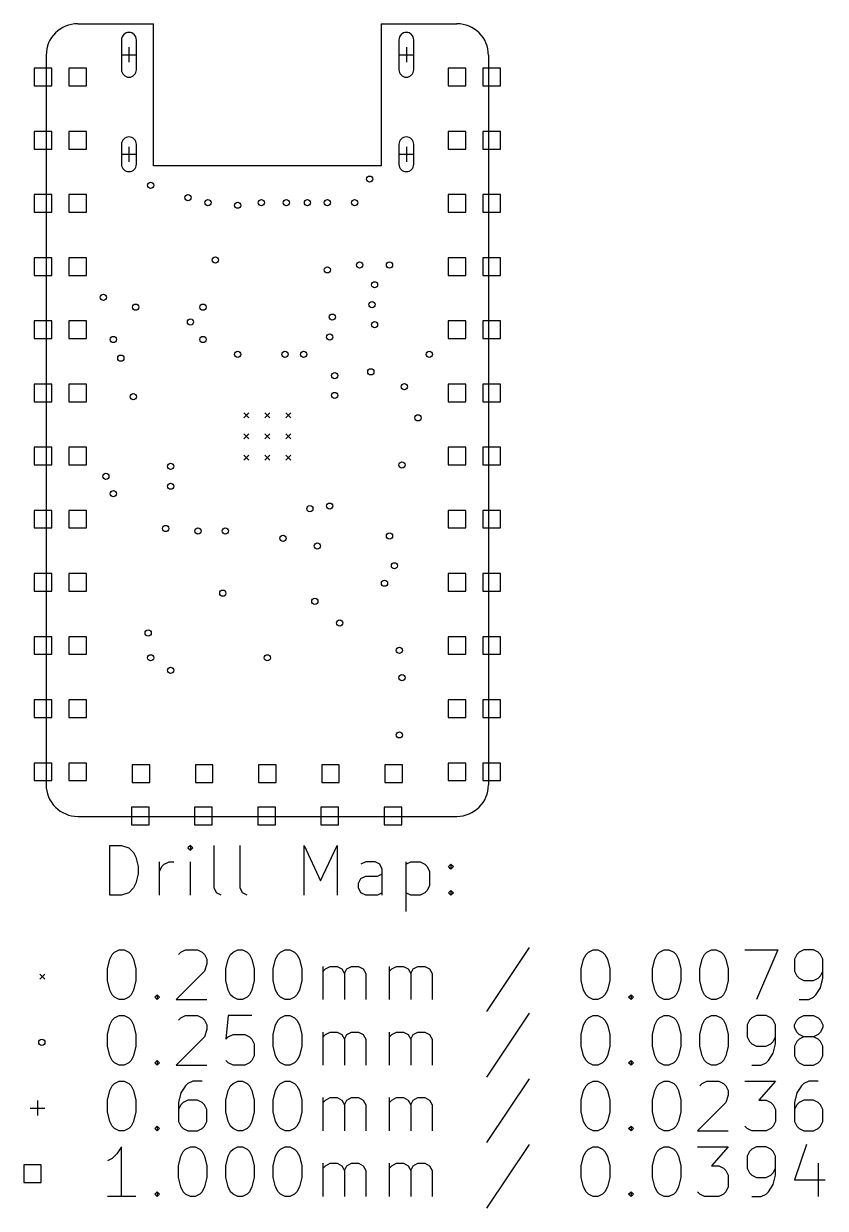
# Model space of a CAD drawing. Extents: x -0.9 to 64.5, y -47.9 to 0.
# Drawn here: x -0.9 to 31.32, y -47.64 to 0 of the extents above; entities that cross this region are included whole.
import ezdxf

# ---------------------------------------------------------------- set-up
doc = ezdxf.new("R2010")
doc.units = 0
doc.layers.add('BLACK', color=7, linetype='CONTINUOUS')

msp = doc.modelspace()

# ---------------------------------------------------------------- linework, layer by layer
at = {"layer": 'BLACK', "linetype": 'CONTINUOUS'}
for p, q in [((1.27, 0), (4.318, 0)), ((4.318, -5.7116), (4.318, 0)), ((13.462, 0), (16.51, 0)), ((13.462, 0), (13.462, -5.7116)), ((3.028, -0.650474), (3.028, -1.850474)), ((3.328, -0.950474), (3.328, -1.550474)), ((3.628, -1.850474), (3.628, -0.650474)), ((14.178, -0.650474), (14.178, -1.850474)), ((14.478, -0.950474), (14.478, -1.550474)), ((14.778, -1.850474), (14.778, -0.650474)), ((0, -1.27), (0, -30.607)), ((3.028, -1.250474), (3.628, -1.250474)), ((14.178, -1.250474), (14.778, -1.250474)), ((17.78, -1.27), (17.78, -30.607)), ((0.223557, -1.792743), (-0.483557, -1.792743)), ((-0.483557, -1.792743), (-0.483557, -2.499857)), ((0.223557, -2.499857), (0.223557, -1.792743)), ((1.623557, -1.792743), (0.916443, -1.792743)), ((0.916443, -1.792743), (0.916443, -2.499857)), ((1.623557, -2.499857), (1.623557, -1.792743)), ((16.863557, -1.792743), (16.156443, -1.792743)), ((16.156443, -1.792743), (16.156443, -2.499857)), ((16.863557, -2.499857), (16.863557, -1.792743)), ((18.263557, -1.792743), (17.556443, -1.792743)), ((17.556443, -1.792743), (17.556443, -2.499857)), ((18.263557, -2.499857), (18.263557, -1.792743)), ((-0.483557, -2.499857), (0.223557, -2.499857)), ((0.916443, -2.499857), (1.623557, -2.499857)), ((16.156443, -2.499857), (16.863557, -2.499857)), ((17.556443, -2.499857), (18.263557, -2.499857)), ((0.223557, -4.332743), (-0.483557, -4.332743)), ((-0.483557, -4.332743), (-0.483557, -5.039857)), ((0.223557, -5.039857), (0.223557, -4.332743)), ((1.623557, -4.332743), (0.916443, -4.332743)), ((0.916443, -4.332743), (0.916443, -5.039857)), ((1.623557, -5.039857), (1.623557, -4.332743)), ((16.863557, -4.332743), (16.156443, -4.332743)), ((16.156443, -4.332743), (16.156443, -5.039857)), ((16.863557, -5.039857), (16.863557, -4.332743)), ((18.263557, -4.332743), (17.556443, -4.332743)), ((17.556443, -4.332743), (17.556443, -5.039857)), ((18.263557, -5.039857), (18.263557, -4.332743)), ((-0.483557, -5.039857), (0.223557, -5.039857)), ((0.916443, -5.039857), (1.623557, -5.039857)), ((3.028, -4.850474), (3.028, -5.650474)), ((3.328, -4.950474), (3.328, -5.550474)), ((3.628, -5.650474), (3.628, -4.850474)), ((14.178, -4.850474), (14.178, -5.650474)), ((14.478, -4.950474), (14.478, -5.550474)), ((14.778, -5.650474), (14.778, -4.850474)), ((16.156443, -5.039857), (16.863557, -5.039857)), ((17.556443, -5.039857), (18.263557, -5.039857)), ((3.028, -5.250474), (3.628, -5.250474)), ((13.462, -5.7116), (4.318, -5.7116)), ((14.178, -5.250474), (14.778, -5.250474)), ((0.223557, -6.872743), (-0.483557, -6.872743)), ((-0.483557, -6.872743), (-0.483557, -7.579857)), ((0.223557, -7.579857), (0.223557, -6.872743)), ((1.623557, -6.872743), (0.916443, -6.872743)), ((0.916443, -6.872743), (0.916443, -7.579857)), ((1.623557, -7.579857), (1.623557, -6.872743)), ((16.863557, -6.872743), (16.156443, -6.872743)), ((16.156443, -6.872743), (16.156443, -7.579857)), ((16.863557, -7.579857), (16.863557, -6.872743)), ((18.263557, -6.872743), (17.556443, -6.872743)), ((17.556443, -6.872743), (17.556443, -7.579857)), ((18.263557, -7.579857), (18.263557, -6.872743)), ((-0.483557, -7.579857), (0.223557, -7.579857)), ((0.916443, -7.579857), (1.623557, -7.579857)), ((16.156443, -7.579857), (16.863557, -7.579857)), ((17.556443, -7.579857), (18.263557, -7.579857)), ((0.223557, -9.412743), (-0.483557, -9.412743)), ((-0.483557, -9.412743), (-0.483557, -10.119857)), ((0.223557, -10.119857), (0.223557, -9.412743)), ((1.623557, -9.412743), (0.916443, -9.412743)), ((0.916443, -9.412743), (0.916443, -10.119857)), ((1.623557, -10.119857), (1.623557, -9.412743)), ((16.863557, -9.412743), (16.156443, -9.412743)), ((16.156443, -9.412743), (16.156443, -10.119857)), ((16.863557, -10.119857), (16.863557, -9.412743)), ((18.263557, -9.412743), (17.556443, -9.412743)), ((17.556443, -9.412743), (17.556443, -10.119857)), ((18.263557, -10.119857), (18.263557, -9.412743)), ((-0.483557, -10.119857), (0.223557, -10.119857)), ((0.916443, -10.119857), (1.623557, -10.119857)), ((16.156443, -10.119857), (16.863557, -10.119857)), ((17.556443, -10.119857), (18.263557, -10.119857)), ((0.223557, -11.952743), (-0.483557, -11.952743)), ((-0.483557, -11.952743), (-0.483557, -12.659857)), ((0.223557, -12.659857), (0.223557, -11.952743)), ((1.623557, -11.952743), (0.916443, -11.952743)), ((0.916443, -11.952743), (0.916443, -12.659857)), ((1.623557, -12.659857), (1.623557, -11.952743)), ((16.863557, -11.952743), (16.156443, -11.952743)), ((16.156443, -11.952743), (16.156443, -12.659857)), ((16.863557, -12.659857), (16.863557, -11.952743)), ((18.263557, -11.952743), (17.556443, -11.952743)), ((17.556443, -11.952743), (17.556443, -12.659857)), ((18.263557, -12.659857), (18.263557, -11.952743)), ((-0.483557, -12.659857), (0.223557, -12.659857)), ((0.916443, -12.659857), (1.623557, -12.659857)), ((16.156443, -12.659857), (16.863557, -12.659857)), ((17.556443, -12.659857), (18.263557, -12.659857)), ((0.223557, -14.492743), (-0.483557, -14.492743)), ((-0.483557, -14.492743), (-0.483557, -15.199857)), ((0.223557, -15.199857), (0.223557, -14.492743)), ((1.623557, -14.492743), (0.916443, -14.492743)), ((0.916443, -14.492743), (0.916443, -15.199857)), ((1.623557, -15.199857), (1.623557, -14.492743)), ((16.863557, -14.492743), (16.156443, -14.492743)), ((16.156443, -14.492743), (16.156443, -15.199857)), ((16.863557, -15.199857), (16.863557, -14.492743)), ((18.263557, -14.492743), (17.556443, -14.492743)), ((17.556443, -14.492743), (17.556443, -15.199857)), ((18.263557, -15.199857), (18.263557, -14.492743)), ((-0.483557, -15.199857), (0.223557, -15.199857)), ((0.916443, -15.199857), (1.623557, -15.199857)), ((16.156443, -15.199857), (16.863557, -15.199857)), ((17.556443, -15.199857), (18.263557, -15.199857)), ((7.94, -15.65), (8.14, -15.85)), ((8.14, -15.65), (7.94, -15.85)), ((8.79, -15.65), (8.99, -15.85)), ((8.99, -15.65), (8.79, -15.85)), ((9.64, -15.65), (9.84, -15.85)), ((9.84, -15.65), (9.64, -15.85)), ((7.94, -16.5), (8.14, -16.7)), ((8.14, -16.5), (7.94, -16.7)), ((8.79, -16.5), (8.99, -16.7)), ((8.99, -16.5), (8.79, -16.7)), ((9.64, -16.5), (9.84, -16.7)), ((9.84, -16.5), (9.64, -16.7)), ((0.223557, -17.032743), (-0.483557, -17.032743)), ((-0.483557, -17.032743), (-0.483557, -17.739857)), ((0.223557, -17.739857), (0.223557, -17.032743)), ((1.623557, -17.032743), (0.916443, -17.032743)), ((0.916443, -17.032743), (0.916443, -17.739857)), ((1.623557, -17.739857), (1.623557, -17.032743)), ((16.863557, -17.032743), (16.156443, -17.032743)), ((16.156443, -17.032743), (16.156443, -17.739857)), ((16.863557, -17.739857), (16.863557, -17.032743)), ((18.263557, -17.032743), (17.556443, -17.032743)), ((17.556443, -17.032743), (17.556443, -17.739857)), ((18.263557, -17.739857), (18.263557, -17.032743)), ((7.94, -17.35), (8.14, -17.55)), ((8.14, -17.35), (7.94, -17.55)), ((8.79, -17.35), (8.99, -17.55)), ((8.99, -17.35), (8.79, -17.55)), ((9.64, -17.35), (9.84, -17.55)), ((9.84, -17.35), (9.64, -17.55)), ((-0.483557, -17.739857), (0.223557, -17.739857)), ((0.916443, -17.739857), (1.623557, -17.739857)), ((16.156443, -17.739857), (16.863557, -17.739857)), ((17.556443, -17.739857), (18.263557, -17.739857)), ((0.223557, -19.572743), (-0.483557, -19.572743)), ((-0.483557, -19.572743), (-0.483557, -20.279857)), ((0.223557, -20.279857), (0.223557, -19.572743)), ((1.623557, -19.572743), (0.916443, -19.572743)), ((0.916443, -19.572743), (0.916443, -20.279857)), ((1.623557, -20.279857), (1.623557, -19.572743)), ((16.863557, -19.572743), (16.156443, -19.572743)), ((16.156443, -19.572743), (16.156443, -20.279857)), ((16.863557, -20.279857), (16.863557, -19.572743)), ((18.263557, -19.572743), (17.556443, -19.572743)), ((17.556443, -19.572743), (17.556443, -20.279857)), ((18.263557, -20.279857), (18.263557, -19.572743)), ((-0.483557, -20.279857), (0.223557, -20.279857)), ((0.916443, -20.279857), (1.623557, -20.279857)), ((16.156443, -20.279857), (16.863557, -20.279857)), ((17.556443, -20.279857), (18.263557, -20.279857)), ((0.223557, -22.112743), (-0.483557, -22.112743)), ((-0.483557, -22.112743), (-0.483557, -22.819857)), ((0.223557, -22.819857), (0.223557, -22.112743)), ((1.623557, -22.112743), (0.916443, -22.112743)), ((0.916443, -22.112743), (0.916443, -22.819857)), ((1.623557, -22.819857), (1.623557, -22.112743)), ((16.863557, -22.112743), (16.156443, -22.112743)), ((16.156443, -22.112743), (16.156443, -22.819857)), ((16.863557, -22.819857), (16.863557, -22.112743)), ((18.263557, -22.112743), (17.556443, -22.112743)), ((17.556443, -22.112743), (17.556443, -22.819857)), ((18.263557, -22.819857), (18.263557, -22.112743)), ((-0.483557, -22.819857), (0.223557, -22.819857)), ((0.916443, -22.819857), (1.623557, -22.819857)), ((16.156443, -22.819857), (16.863557, -22.819857)), ((17.556443, -22.819857), (18.263557, -22.819857)), ((0.223557, -24.652743), (-0.483557, -24.652743)), ((-0.483557, -24.652743), (-0.483557, -25.359857)), ((0.223557, -25.359857), (0.223557, -24.652743)), ((1.623557, -24.652743), (0.916443, -24.652743)), ((0.916443, -24.652743), (0.916443, -25.359857)), ((1.623557, -25.359857), (1.623557, -24.652743)), ((16.863557, -24.652743), (16.156443, -24.652743)), ((16.156443, -24.652743), (16.156443, -25.359857)), ((16.863557, -25.359857), (16.863557, -24.652743)), ((18.263557, -24.652743), (17.556443, -24.652743)), ((17.556443, -24.652743), (17.556443, -25.359857)), ((18.263557, -25.359857), (18.263557, -24.652743)), ((-0.483557, -25.359857), (0.223557, -25.359857)), ((0.916443, -25.359857), (1.623557, -25.359857)), ((16.156443, -25.359857), (16.863557, -25.359857)), ((17.556443, -25.359857), (18.263557, -25.359857)), ((0.223557, -27.192743), (-0.483557, -27.192743)), ((-0.483557, -27.192743), (-0.483557, -27.899857)), ((0.223557, -27.899857), (0.223557, -27.192743)), ((1.623557, -27.192743), (0.916443, -27.192743)), ((0.916443, -27.192743), (0.916443, -27.899857)), ((1.623557, -27.899857), (1.623557, -27.192743)), ((16.863557, -27.192743), (16.156443, -27.192743)), ((16.156443, -27.192743), (16.156443, -27.899857)), ((16.863557, -27.899857), (16.863557, -27.192743)), ((18.263557, -27.192743), (17.556443, -27.192743)), ((17.556443, -27.192743), (17.556443, -27.899857)), ((18.263557, -27.899857), (18.263557, -27.192743)), ((-0.483557, -27.899857), (0.223557, -27.899857)), ((0.916443, -27.899857), (1.623557, -27.899857)), ((16.156443, -27.899857), (16.863557, -27.899857)), ((17.556443, -27.899857), (18.263557, -27.899857)), ((0.223557, -29.732743), (-0.483557, -29.732743)), ((-0.483557, -29.732743), (-0.483557, -30.439857)), ((0.223557, -30.439857), (0.223557, -29.732743)), ((1.623557, -29.732743), (0.916443, -29.732743)), ((0.916443, -29.732743), (0.916443, -30.439857)), ((1.623557, -30.439857), (1.623557, -29.732743)), ((4.163557, -29.808943), (3.456443, -29.808943)), ((3.456443, -29.808943), (3.456443, -30.516057)), ((4.163557, -30.516057), (4.163557, -29.808943)), ((6.703557, -29.808943), (5.996443, -29.808943)), ((5.996443, -29.808943), (5.996443, -30.516057)), ((6.703557, -30.516057), (6.703557, -29.808943)), ((9.243557, -29.808943), (8.536443, -29.808943)), ((8.536443, -29.808943), (8.536443, -30.516057)), ((9.243557, -30.516057), (9.243557, -29.808943)), ((11.783557, -29.808943), (11.076443, -29.808943)), ((11.076443, -29.808943), (11.076443, -30.516057)), ((11.783557, -30.516057), (11.783557, -29.808943)), ((14.323557, -29.808943), (13.616443, -29.808943)), ((13.616443, -29.808943), (13.616443, -30.516057)), ((14.323557, -30.516057), (14.323557, -29.808943)), ((16.863557, -29.732743), (16.156443, -29.732743)), ((16.156443, -29.732743), (16.156443, -30.439857)), ((16.863557, -30.439857), (16.863557, -29.732743)), ((18.263557, -29.732743), (17.556443, -29.732743)), ((17.556443, -29.732743), (17.556443, -30.439857)), ((18.263557, -30.439857), (18.263557, -29.732743)), ((-0.483557, -30.439857), (0.223557, -30.439857)), ((0.916443, -30.439857), (1.623557, -30.439857)), ((16.156443, -30.439857), (16.863557, -30.439857)), ((17.556443, -30.439857), (18.263557, -30.439857)), ((3.456443, -30.516057), (4.163557, -30.516057)), ((5.996443, -30.516057), (6.703557, -30.516057)), ((8.536443, -30.516057), (9.243557, -30.516057)), ((11.076443, -30.516057), (11.783557, -30.516057)), ((13.616443, -30.516057), (14.323557, -30.516057)), ((1.27, -31.877), (16.51, -31.877)), ((4.133557, -31.508943), (3.426443, -31.508943)), ((3.426443, -31.508943), (3.426443, -32.216057)), ((4.133557, -32.216057), (4.133557, -31.508943)), ((6.673557, -31.508943), (5.966443, -31.508943)), ((5.966443, -31.508943), (5.966443, -32.216057)), ((6.673557, -32.216057), (6.673557, -31.508943)), ((9.213557, -31.508943), (8.506443, -31.508943)), ((8.506443, -31.508943), (8.506443, -32.216057)), ((9.213557, -32.216057), (9.213557, -31.508943)), ((11.753557, -31.508943), (11.046443, -31.508943)), ((11.046443, -31.508943), (11.046443, -32.216057)), ((11.753557, -32.216057), (11.753557, -31.508943)), ((14.293557, -31.508943), (13.586443, -31.508943)), ((13.586443, -31.508943), (13.586443, -32.216057)), ((14.293557, -32.216057), (14.293557, -31.508943)), ((3.426443, -32.216057), (4.133557, -32.216057)), ((5.966443, -32.216057), (6.673557, -32.216057)), ((8.506443, -32.216057), (9.213557, -32.216057)), ((11.046443, -32.216057), (11.753557, -32.216057)), ((13.586443, -32.216057), (14.293557, -32.216057)), ((2.557768, -35.041838), (2.557768, -33.041838)), ((2.557768, -33.041838), (3.033958, -33.041838)), ((3.033958, -33.041838), (3.319673, -33.137076)), ((3.319673, -33.137076), (3.510149, -33.327552)), ((3.510149, -33.327552), (3.605387, -33.518028)), ((5.795863, -33.041838), (5.700625, -33.137076)), ((5.700625, -33.137076), (5.795863, -33.232314)), ((5.891101, -33.137076), (5.795863, -33.041838)), ((5.795863, -33.041838), (5.795863, -33.232314)), ((5.795863, -33.232314), (5.891101, -33.137076)), ((6.748244, -34.756123), (6.748244, -33.041838)), ((7.795863, -34.756123), (7.795863, -33.041838)), ((10.367292, -35.041838), (10.367292, -33.041838)), ((10.367292, -33.041838), (11.033959, -34.470409)), ((11.033959, -34.470409), (11.700625, -33.041838)), ((11.700625, -33.041838), (11.700625, -35.041838)), ((3.605387, -33.518028), (3.700625, -33.89898)), ((4.557768, -35.041838), (4.557768, -33.708504)), ((4.653006, -33.89898), (4.748244, -33.803742)), ((4.748244, -33.803742), (4.93872, -33.708504)), ((4.93872, -33.708504), (5.129197, -33.708504)), ((5.795863, -35.041838), (5.795863, -33.708504)), ((12.843482, -33.708504), (12.653006, -33.803742)), ((13.224435, -33.708504), (12.843482, -33.708504)), ((13.414911, -33.803742), (13.224435, -33.708504)), ((13.510149, -33.994219), (13.414911, -33.803742)), ((14.46253, -33.708504), (14.46253, -35.708504)), ((14.46253, -33.803742), (14.653006, -33.708504)), ((14.653006, -33.708504), (15.033959, -33.708504)), ((15.033959, -33.708504), (15.224435, -33.803742)), ((15.224435, -33.803742), (15.319673, -33.89898)), ((16.176816, -33.89898), (16.272054, -33.803742)), ((16.272054, -33.803742), (16.367292, -33.89898)), ((16.272054, -33.803742), (16.272054, -33.994219)), ((3.700625, -34.184695), (3.605387, -34.565647)), ((3.700625, -33.89898), (3.700625, -34.184695)), ((4.557768, -34.089457), (4.653006, -33.89898)), ((12.653006, -34.375171), (12.843482, -34.279933)), ((12.843482, -34.279933), (13.319673, -34.279933)), ((13.319673, -34.279933), (13.510149, -34.184695)), ((13.510149, -35.041838), (13.510149, -33.994219)), ((15.319673, -33.89898), (15.414911, -34.089457)), ((15.414911, -34.089457), (15.414911, -34.660885)), ((16.272054, -33.994219), (16.176816, -33.89898)), ((16.367292, -33.89898), (16.272054, -33.994219)), ((3.510149, -34.756123), (3.319673, -34.9466)), ((3.605387, -34.565647), (3.510149, -34.756123)), ((6.843482, -34.9466), (6.748244, -34.756123)), ((7.891101, -34.9466), (7.795863, -34.756123)), ((12.557768, -34.565647), (12.653006, -34.375171)), ((12.557768, -34.756123), (12.557768, -34.565647)), ((12.653006, -34.9466), (12.557768, -34.756123)), ((15.414911, -34.660885), (15.319673, -34.851361)), ((3.033958, -35.041838), (2.557768, -35.041838)), ((3.319673, -34.9466), (3.033958, -35.041838)), ((7.033958, -35.041838), (6.843482, -34.9466)), ((8.081577, -35.041838), (7.891101, -34.9466)), ((12.843482, -35.041838), (12.653006, -34.9466)), ((13.319673, -35.041838), (12.843482, -35.041838)), ((13.510149, -34.9466), (13.319673, -35.041838)), ((14.653006, -35.041838), (14.46253, -34.9466)), ((15.033959, -35.041838), (14.653006, -35.041838)), ((15.224435, -34.9466), (15.033959, -35.041838)), ((15.319673, -34.851361), (15.224435, -34.9466)), ((16.176816, -34.9466), (16.272054, -34.851361)), ((16.272054, -35.041838), (16.176816, -34.9466)), ((16.272054, -34.851361), (16.367292, -34.9466)), ((16.272054, -34.851361), (16.272054, -35.041838)), ((16.367292, -34.9466), (16.272054, -35.041838)), ((19.414912, -37.1466), (17.700627, -39.718028)), ((2.46253, -38.003742), (2.557768, -37.62279)), ((2.557768, -37.62279), (2.653006, -37.432314)), ((2.653006, -37.432314), (2.748244, -37.337076)), ((2.748244, -37.337076), (2.93872, -37.241838)), ((2.93872, -37.241838), (3.129197, -37.241838)), ((3.129197, -37.241838), (3.319673, -37.337076)), ((3.319673, -37.337076), (3.414911, -37.432314)), ((3.414911, -37.432314), (3.510149, -37.62279)), ((3.510149, -37.62279), (3.605387, -38.003742)), ((5.319673, -37.432314), (5.414911, -37.337076)), ((5.414911, -37.337076), (5.605387, -37.241838)), ((5.605387, -37.241838), (6.081578, -37.241838)), ((6.081578, -37.241838), (6.272054, -37.337076)), ((6.272054, -37.337076), (6.367292, -37.432314)), ((6.367292, -37.432314), (6.46253, -37.62279)), ((6.46253, -37.62279), (6.46253, -37.813266)), ((7.224435, -38.003742), (7.319673, -37.62279)), ((7.319673, -37.62279), (7.414911, -37.432314)), ((7.414911, -37.432314), (7.510149, -37.337076)), ((7.510149, -37.337076), (7.700625, -37.241838)), ((7.700625, -37.241838), (7.891102, -37.241838)), ((7.891102, -37.241838), (8.081578, -37.337076)), ((8.081578, -37.337076), (8.176816, -37.432314)), ((8.176816, -37.432314), (8.272054, -37.62279)), ((8.272054, -37.62279), (8.367292, -38.003742)), ((9.129197, -38.003742), (9.224435, -37.62279)), ((9.224435, -37.62279), (9.319673, -37.432314)), ((9.319673, -37.432314), (9.414911, -37.337076)), ((9.414911, -37.337076), (9.605387, -37.241838)), ((9.605387, -37.241838), (9.795864, -37.241838)), ((9.795864, -37.241838), (9.98634, -37.337076)), ((9.98634, -37.337076), (10.081578, -37.432314)), ((10.081578, -37.432314), (10.176816, -37.62279)), ((10.176816, -37.62279), (10.272054, -38.003742)), ((21.510151, -38.003742), (21.605389, -37.62279)), ((21.605389, -37.62279), (21.700627, -37.432314)), ((21.700627, -37.432314), (21.795865, -37.337076)), ((21.795865, -37.337076), (21.986341, -37.241838)), ((21.986341, -37.241838), (22.176818, -37.241838)), ((22.176818, -37.241838), (22.367294, -37.337076)), ((22.367294, -37.337076), (22.462532, -37.432314)), ((22.462532, -37.432314), (22.55777, -37.62279)), ((22.55777, -37.62279), (22.653008, -38.003742)), ((24.367294, -38.003742), (24.462532, -37.62279)), ((24.462532, -37.62279), (24.55777, -37.432314)), ((24.55777, -37.432314), (24.653008, -37.337076)), ((24.653008, -37.337076), (24.843484, -37.241838)), ((24.843484, -37.241838), (25.033961, -37.241838)), ((25.033961, -37.241838), (25.224437, -37.337076)), ((25.224437, -37.337076), (25.319675, -37.432314)), ((25.319675, -37.432314), (25.414913, -37.62279)), ((25.414913, -37.62279), (25.510151, -38.003742)), ((26.272056, -38.003742), (26.367294, -37.62279)), ((26.367294, -37.62279), (26.462532, -37.432314)), ((26.462532, -37.432314), (26.55777, -37.337076)), ((26.55777, -37.337076), (26.748246, -37.241838)), ((26.748246, -37.241838), (26.938723, -37.241838)), ((26.938723, -37.241838), (27.129199, -37.337076)), ((27.129199, -37.337076), (27.224437, -37.432314)), ((27.224437, -37.432314), (27.319675, -37.62279)), ((27.319675, -37.62279), (27.414913, -38.003742)), ((28.08158, -37.241838), (29.414913, -37.241838)), ((29.414913, -37.241838), (28.55777, -39.241838)), ((30.176818, -37.432314), (30.08158, -37.62279)), ((30.08158, -37.62279), (30.08158, -38.09898)), ((30.272056, -37.337076), (30.176818, -37.432314)), ((30.462532, -37.241838), (30.272056, -37.337076)), ((30.843485, -37.241838), (30.462532, -37.241838)), ((31.033961, -37.337076), (30.843485, -37.241838)), ((31.129199, -37.432314), (31.033961, -37.337076)), ((31.224437, -37.62279), (31.129199, -37.432314)), ((31.224437, -38.384695), (31.224437, -37.62279)), ((2.46253, -38.479933), (2.46253, -38.003742)), ((3.605387, -38.003742), (3.605387, -38.479933)), ((6.367292, -38.09898), (5.224435, -39.241838)), ((6.46253, -37.813266), (6.367292, -38.09898)), ((7.224435, -38.479933), (7.224435, -38.003742)), ((8.367292, -38.003742), (8.367292, -38.479933)), ((9.129197, -38.479933), (9.129197, -38.003742)), ((10.272054, -38.003742), (10.272054, -38.479933)), ((11.129197, -39.241838), (11.129197, -37.908504)), ((11.129197, -38.09898), (11.224435, -38.003742)), ((11.224435, -38.003742), (11.414911, -37.908504)), ((11.414911, -37.908504), (11.700626, -37.908504)), ((11.700626, -37.908504), (11.891102, -38.003742)), ((11.891102, -38.003742), (11.98634, -38.194219)), ((11.98634, -38.194219), (12.081578, -38.003742)), ((12.081578, -38.003742), (12.272054, -37.908504)), ((12.272054, -37.908504), (12.557768, -37.908504)), ((12.557768, -37.908504), (12.748245, -38.003742)), ((12.748245, -38.003742), (12.843483, -38.194219)), ((13.795864, -39.241838), (13.795864, -37.908504)), ((13.795864, -38.09898), (13.891102, -38.003742)), ((13.891102, -38.003742), (14.081578, -37.908504)), ((14.081578, -37.908504), (14.367293, -37.908504)), ((14.367293, -37.908504), (14.557769, -38.003742)), ((14.557769, -38.003742), (14.653007, -38.194219)), ((14.653007, -38.194219), (14.748245, -38.003742)), ((14.748245, -38.003742), (14.938721, -37.908504)), ((14.938721, -37.908504), (15.224435, -37.908504)), ((15.224435, -37.908504), (15.414912, -38.003742)), ((15.414912, -38.003742), (15.51015, -38.194219)), ((21.510151, -38.479933), (21.510151, -38.003742)), ((22.653008, -38.003742), (22.653008, -38.479933)), ((24.367294, -38.479933), (24.367294, -38.003742)), ((25.510151, -38.003742), (25.510151, -38.479933)), ((26.272056, -38.479933), (26.272056, -38.003742)), ((27.414913, -38.003742), (27.414913, -38.479933)), ((30.08158, -38.09898), (30.176818, -38.289457)), ((31.129199, -38.289457), (31.224437, -38.09898)), ((-0.25, -38.227), (-0.05, -38.427)), ((-0.05, -38.227), (-0.25, -38.427)), ((2.557768, -38.860885), (2.46253, -38.479933)), ((3.605387, -38.479933), (3.510149, -38.860885)), ((7.319673, -38.860885), (7.224435, -38.479933)), ((8.367292, -38.479933), (8.272054, -38.860885)), ((9.224435, -38.860885), (9.129197, -38.479933)), ((10.272054, -38.479933), (10.176816, -38.860885)), ((11.98634, -38.194219), (11.98634, -39.241838)), ((12.843483, -38.194219), (12.843483, -39.241838)), ((14.653007, -38.194219), (14.653007, -39.241838)), ((15.51015, -38.194219), (15.51015, -39.241838)), ((21.605389, -38.860885), (21.510151, -38.479933)), ((22.653008, -38.479933), (22.55777, -38.860885)), ((24.462532, -38.860885), (24.367294, -38.479933)), ((25.510151, -38.479933), (25.414913, -38.860885)), ((26.367294, -38.860885), (26.272056, -38.479933)), ((27.414913, -38.479933), (27.319675, -38.860885)), ((30.176818, -38.289457), (30.272056, -38.384695)), ((30.272056, -38.384695), (30.462532, -38.479933)), ((30.462532, -38.479933), (30.843485, -38.479933)), ((30.843485, -38.479933), (31.033961, -38.384695)), ((31.033961, -38.384695), (31.129199, -38.289457)), ((31.129199, -38.765647), (31.224437, -38.384695)), ((2.653006, -39.051361), (2.557768, -38.860885)), ((2.748244, -39.1466), (2.653006, -39.051361)), ((3.414911, -39.051361), (3.319673, -39.1466)), ((3.510149, -38.860885), (3.414911, -39.051361)), ((4.367292, -39.1466), (4.46253, -39.051361)), ((4.46253, -39.051361), (4.557768, -39.1466)), ((4.46253, -39.051361), (4.46253, -39.241838)), ((7.414911, -39.051361), (7.319673, -38.860885)), ((7.510149, -39.1466), (7.414911, -39.051361)), ((8.176816, -39.051361), (8.081578, -39.1466)), ((8.272054, -38.860885), (8.176816, -39.051361)), ((9.319673, -39.051361), (9.224435, -38.860885)), ((9.414911, -39.1466), (9.319673, -39.051361)), ((10.081578, -39.051361), (9.98634, -39.1466)), ((10.176816, -38.860885), (10.081578, -39.051361)), ((21.700627, -39.051361), (21.605389, -38.860885)), ((21.795865, -39.1466), (21.700627, -39.051361)), ((22.462532, -39.051361), (22.367294, -39.1466)), ((22.55777, -38.860885), (22.462532, -39.051361)), ((23.414913, -39.1466), (23.510151, -39.051361)), ((23.510151, -39.051361), (23.605389, -39.1466)), ((23.510151, -39.051361), (23.510151, -39.241838)), ((24.55777, -39.051361), (24.462532, -38.860885)), ((24.653008, -39.1466), (24.55777, -39.051361)), ((25.319675, -39.051361), (25.224437, -39.1466)), ((25.414913, -38.860885), (25.319675, -39.051361)), ((26.462532, -39.051361), (26.367294, -38.860885)), ((26.55777, -39.1466), (26.462532, -39.051361)), ((27.224437, -39.051361), (27.129199, -39.1466)), ((27.319675, -38.860885), (27.224437, -39.051361)), ((30.843485, -39.1466), (30.938723, -39.051361)), ((30.938723, -39.051361), (31.129199, -38.765647)), ((2.93872, -39.241838), (2.748244, -39.1466)), ((3.129197, -39.241838), (2.93872, -39.241838)), ((3.319673, -39.1466), (3.129197, -39.241838)), ((4.46253, -39.241838), (4.367292, -39.1466)), ((4.557768, -39.1466), (4.46253, -39.241838)), ((5.224435, -39.241838), (6.46253, -39.241838)), ((7.700625, -39.241838), (7.510149, -39.1466)), ((7.891102, -39.241838), (7.700625, -39.241838)), ((8.081578, -39.1466), (7.891102, -39.241838)), ((9.605387, -39.241838), (9.414911, -39.1466)), ((9.795864, -39.241838), (9.605387, -39.241838)), ((9.98634, -39.1466), (9.795864, -39.241838)), ((21.986341, -39.241838), (21.795865, -39.1466)), ((22.176818, -39.241838), (21.986341, -39.241838)), ((22.367294, -39.1466), (22.176818, -39.241838)), ((23.510151, -39.241838), (23.414913, -39.1466)), ((23.605389, -39.1466), (23.510151, -39.241838)), ((24.843484, -39.241838), (24.653008, -39.1466)), ((25.033961, -39.241838), (24.843484, -39.241838)), ((25.224437, -39.1466), (25.033961, -39.241838)), ((26.748246, -39.241838), (26.55777, -39.1466)), ((26.938723, -39.241838), (26.748246, -39.241838)), ((27.129199, -39.1466), (26.938723, -39.241838)), ((30.272056, -39.241838), (30.653008, -39.241838)), ((30.653008, -39.241838), (30.843485, -39.1466)), ((2.653006, -40.072314), (2.748244, -39.977076)), ((2.748244, -39.977076), (2.93872, -39.881838)), ((2.93872, -39.881838), (3.129197, -39.881838)), ((3.129197, -39.881838), (3.319673, -39.977076)), ((3.319673, -39.977076), (3.414911, -40.072314)), ((5.319673, -40.072314), (5.414911, -39.977076)), ((5.414911, -39.977076), (5.605387, -39.881838)), ((5.605387, -39.881838), (6.081578, -39.881838)), ((6.081578, -39.881838), (6.272054, -39.977076)), ((6.272054, -39.977076), (6.367292, -40.072314)), ((7.319673, -39.881838), (7.224435, -40.834219)), ((8.272054, -39.881838), (7.319673, -39.881838)), ((9.319673, -40.072314), (9.414911, -39.977076)), ((9.414911, -39.977076), (9.605387, -39.881838)), ((9.605387, -39.881838), (9.795864, -39.881838)), ((9.795864, -39.881838), (9.98634, -39.977076)), ((9.98634, -39.977076), (10.081578, -40.072314)), ((19.414912, -39.7866), (17.700627, -42.358028)), ((21.700627, -40.072314), (21.795865, -39.977076)), ((21.795865, -39.977076), (21.986341, -39.881838)), ((21.986341, -39.881838), (22.176818, -39.881838)), ((22.176818, -39.881838), (22.367294, -39.977076)), ((22.367294, -39.977076), (22.462532, -40.072314)), ((24.55777, -40.072314), (24.653008, -39.977076)), ((24.653008, -39.977076), (24.843484, -39.881838)), ((24.843484, -39.881838), (25.033961, -39.881838)), ((25.033961, -39.881838), (25.224437, -39.977076)), ((25.224437, -39.977076), (25.319675, -40.072314)), ((26.462532, -40.072314), (26.55777, -39.977076)), ((26.55777, -39.977076), (26.748246, -39.881838)), ((26.748246, -39.881838), (26.938723, -39.881838)), ((26.938723, -39.881838), (27.129199, -39.977076)), ((27.129199, -39.977076), (27.224437, -40.072314)), ((28.367294, -39.977076), (28.272056, -40.072314)), ((28.55777, -39.881838), (28.367294, -39.977076)), ((28.938723, -39.881838), (28.55777, -39.881838)), ((29.129199, -39.977076), (28.938723, -39.881838)), ((29.224437, -40.072314), (29.129199, -39.977076)), ((30.176818, -40.072314), (30.272056, -39.977076)), ((30.272056, -39.977076), (30.462532, -39.881838)), ((30.462532, -39.881838), (30.843485, -39.881838)), ((30.843485, -39.881838), (31.033961, -39.977076)), ((31.033961, -39.977076), (31.129199, -40.072314)), ((2.46253, -40.643742), (2.557768, -40.26279)), ((2.557768, -40.26279), (2.653006, -40.072314)), ((3.414911, -40.072314), (3.510149, -40.26279)), ((3.510149, -40.26279), (3.605387, -40.643742)), ((6.367292, -40.072314), (6.46253, -40.26279)), ((6.46253, -40.453266), (6.367292, -40.73898)), ((6.46253, -40.26279), (6.46253, -40.453266)), ((9.129197, -40.643742), (9.224435, -40.26279)), ((9.224435, -40.26279), (9.319673, -40.072314)), ((10.081578, -40.072314), (10.176816, -40.26279)), ((10.176816, -40.26279), (10.272054, -40.643742)), ((21.510151, -40.643742), (21.605389, -40.26279)), ((21.605389, -40.26279), (21.700627, -40.072314)), ((22.462532, -40.072314), (22.55777, -40.26279)), ((22.55777, -40.26279), (22.653008, -40.643742)), ((24.367294, -40.643742), (24.462532, -40.26279)), ((24.462532, -40.26279), (24.55777, -40.072314)), ((25.319675, -40.072314), (25.414913, -40.26279)), ((25.414913, -40.26279), (25.510151, -40.643742)), ((26.272056, -40.643742), (26.367294, -40.26279)), ((26.367294, -40.26279), (26.462532, -40.072314)), ((27.224437, -40.072314), (27.319675, -40.26279)), ((27.319675, -40.26279), (27.414913, -40.643742)), ((28.272056, -40.072314), (28.176818, -40.26279)), ((28.176818, -40.26279), (28.176818, -40.73898)), ((29.319675, -40.26279), (29.224437, -40.072314)), ((29.319675, -41.024695), (29.319675, -40.26279)), ((30.08158, -40.26279), (30.176818, -40.072314)), ((30.08158, -40.358028), (30.08158, -40.26279)), ((30.176818, -40.548504), (30.08158, -40.358028)), ((31.129199, -40.072314), (31.224437, -40.26279)), ((31.224437, -40.358028), (31.129199, -40.548504)), ((31.224437, -40.26279), (31.224437, -40.358028)), ((2.46253, -41.119933), (2.46253, -40.643742)), ((3.605387, -40.643742), (3.605387, -41.119933)), ((6.367292, -40.73898), (5.224435, -41.881838)), ((7.224435, -40.834219), (7.319673, -40.73898)), ((7.319673, -40.73898), (7.510149, -40.643742)), ((7.510149, -40.643742), (7.98634, -40.643742)), ((7.98634, -40.643742), (8.176816, -40.73898)), ((8.176816, -40.73898), (8.272054, -40.834219)), ((8.272054, -40.834219), (8.367292, -41.024695)), ((9.129197, -41.119933), (9.129197, -40.643742)), ((10.272054, -40.643742), (10.272054, -41.119933)), ((11.129197, -41.881838), (11.129197, -40.548504)), ((11.129197, -40.73898), (11.224435, -40.643742)), ((11.224435, -40.643742), (11.414911, -40.548504)), ((11.414911, -40.548504), (11.700626, -40.548504)), ((11.700626, -40.548504), (11.891102, -40.643742)), ((11.891102, -40.643742), (11.98634, -40.834219)), ((11.98634, -40.834219), (12.081578, -40.643742)), ((11.98634, -40.834219), (11.98634, -41.881838)), ((12.081578, -40.643742), (12.272054, -40.548504)), ((12.272054, -40.548504), (12.557768, -40.548504)), ((12.557768, -40.548504), (12.748245, -40.643742)), ((12.748245, -40.643742), (12.843483, -40.834219)), ((12.843483, -40.834219), (12.843483, -41.881838)), ((13.795864, -41.881838), (13.795864, -40.548504)), ((13.795864, -40.73898), (13.891102, -40.643742)), ((13.891102, -40.643742), (14.081578, -40.548504)), ((14.081578, -40.548504), (14.367293, -40.548504)), ((14.367293, -40.548504), (14.557769, -40.643742)), ((14.557769, -40.643742), (14.653007, -40.834219)), ((14.653007, -40.834219), (14.748245, -40.643742)), ((14.653007, -40.834219), (14.653007, -41.881838)), ((14.748245, -40.643742), (14.938721, -40.548504)), ((14.938721, -40.548504), (15.224435, -40.548504)), ((15.224435, -40.548504), (15.414912, -40.643742)), ((15.414912, -40.643742), (15.51015, -40.834219)), ((15.51015, -40.834219), (15.51015, -41.881838)), ((21.510151, -41.119933), (21.510151, -40.643742)), ((22.653008, -40.643742), (22.653008, -41.119933)), ((24.367294, -41.119933), (24.367294, -40.643742)), ((25.510151, -40.643742), (25.510151, -41.119933)), ((26.272056, -41.119933), (26.272056, -40.643742)), ((27.414913, -40.643742), (27.414913, -41.119933)), ((28.176818, -40.73898), (28.272056, -40.929457)), ((28.272056, -40.929457), (28.367294, -41.024695)), ((29.129199, -41.024695), (29.224437, -40.929457)), ((29.224437, -40.929457), (29.319675, -40.73898)), ((30.176818, -40.929457), (30.08158, -41.119933)), ((30.272056, -40.643742), (30.176818, -40.548504)), ((30.272056, -40.834219), (30.176818, -40.929457)), ((30.462532, -40.73898), (30.272056, -40.643742)), ((30.462532, -40.73898), (30.272056, -40.834219)), ((30.843485, -40.73898), (30.462532, -40.73898)), ((31.033961, -40.643742), (30.843485, -40.73898)), ((31.033961, -40.834219), (30.843485, -40.73898)), ((31.129199, -40.548504), (31.033961, -40.643742)), ((31.129199, -40.929457), (31.033961, -40.834219)), ((31.224437, -41.119933), (31.129199, -40.929457)), ((2.557768, -41.500885), (2.46253, -41.119933)), ((3.605387, -41.119933), (3.510149, -41.500885)), ((8.367292, -41.024695), (8.367292, -41.500885)), ((9.224435, -41.500885), (9.129197, -41.119933)), ((10.272054, -41.119933), (10.176816, -41.500885)), ((21.605389, -41.500885), (21.510151, -41.119933)), ((22.653008, -41.119933), (22.55777, -41.500885)), ((24.462532, -41.500885), (24.367294, -41.119933)), ((25.510151, -41.119933), (25.414913, -41.500885)), ((26.367294, -41.500885), (26.272056, -41.119933)), ((27.414913, -41.119933), (27.319675, -41.500885)), ((28.367294, -41.024695), (28.55777, -41.119933)), ((28.55777, -41.119933), (28.938723, -41.119933)), ((28.938723, -41.119933), (29.129199, -41.024695)), ((29.033961, -41.691361), (29.224437, -41.405647)), ((29.224437, -41.405647), (29.319675, -41.024695)), ((30.08158, -41.119933), (30.08158, -41.500885)), ((31.224437, -41.500885), (31.224437, -41.119933)), ((2.653006, -41.691361), (2.557768, -41.500885)), ((2.748244, -41.7866), (2.653006, -41.691361)), ((2.93872, -41.881838), (2.748244, -41.7866)), ((3.129197, -41.881838), (2.93872, -41.881838)), ((3.319673, -41.7866), (3.129197, -41.881838)), ((3.414911, -41.691361), (3.319673, -41.7866)), ((3.510149, -41.500885), (3.414911, -41.691361)), ((4.367292, -41.7866), (4.46253, -41.691361)), ((4.46253, -41.881838), (4.367292, -41.7866)), ((4.46253, -41.691361), (4.557768, -41.7866)), ((4.46253, -41.691361), (4.46253, -41.881838)), ((4.557768, -41.7866), (4.46253, -41.881838)), ((5.224435, -41.881838), (6.46253, -41.881838)), ((7.319673, -41.7866), (7.224435, -41.691361)), ((7.510149, -41.881838), (7.319673, -41.7866)), ((7.98634, -41.881838), (7.510149, -41.881838)), ((8.176816, -41.7866), (7.98634, -41.881838)), ((8.272054, -41.691361), (8.176816, -41.7866)), ((8.367292, -41.500885), (8.272054, -41.691361)), ((9.319673, -41.691361), (9.224435, -41.500885)), ((9.414911, -41.7866), (9.319673, -41.691361)), ((9.605387, -41.881838), (9.414911, -41.7866)), ((9.795864, -41.881838), (9.605387, -41.881838)), ((9.98634, -41.7866), (9.795864, -41.881838)), ((10.081578, -41.691361), (9.98634, -41.7866)), ((10.176816, -41.500885), (10.081578, -41.691361)), ((21.700627, -41.691361), (21.605389, -41.500885)), ((21.795865, -41.7866), (21.700627, -41.691361)), ((21.986341, -41.881838), (21.795865, -41.7866)), ((22.176818, -41.881838), (21.986341, -41.881838)), ((22.367294, -41.7866), (22.176818, -41.881838)), ((22.462532, -41.691361), (22.367294, -41.7866)), ((22.55777, -41.500885), (22.462532, -41.691361)), ((23.414913, -41.7866), (23.510151, -41.691361)), ((23.510151, -41.881838), (23.414913, -41.7866)), ((23.510151, -41.691361), (23.605389, -41.7866)), ((23.510151, -41.691361), (23.510151, -41.881838)), ((23.605389, -41.7866), (23.510151, -41.881838)), ((24.55777, -41.691361), (24.462532, -41.500885)), ((24.653008, -41.7866), (24.55777, -41.691361)), ((24.843484, -41.881838), (24.653008, -41.7866)), ((25.033961, -41.881838), (24.843484, -41.881838)), ((25.224437, -41.7866), (25.033961, -41.881838)), ((25.319675, -41.691361), (25.224437, -41.7866)), ((25.414913, -41.500885), (25.319675, -41.691361)), ((26.462532, -41.691361), (26.367294, -41.500885)), ((26.55777, -41.7866), (26.462532, -41.691361)), ((26.748246, -41.881838), (26.55777, -41.7866)), ((26.938723, -41.881838), (26.748246, -41.881838)), ((27.129199, -41.7866), (26.938723, -41.881838)), ((27.224437, -41.691361), (27.129199, -41.7866)), ((27.319675, -41.500885), (27.224437, -41.691361)), ((28.367294, -41.881838), (28.748246, -41.881838)), ((28.748246, -41.881838), (28.938723, -41.7866)), ((28.938723, -41.7866), (29.033961, -41.691361)), ((30.08158, -41.500885), (30.176818, -41.691361)), ((30.176818, -41.691361), (30.272056, -41.7866)), ((30.272056, -41.7866), (30.462532, -41.881838)), ((30.462532, -41.881838), (30.843485, -41.881838)), ((30.843485, -41.881838), (31.033961, -41.7866)), ((31.033961, -41.7866), (31.129199, -41.691361)), ((31.129199, -41.691361), (31.224437, -41.500885)), ((2.557768, -42.90279), (2.653006, -42.712314)), ((2.653006, -42.712314), (2.748244, -42.617076)), ((2.748244, -42.617076), (2.93872, -42.521838)), ((2.93872, -42.521838), (3.129197, -42.521838)), ((3.129197, -42.521838), (3.319673, -42.617076)), ((3.319673, -42.617076), (3.414911, -42.712314)), ((3.414911, -42.712314), (3.510149, -42.90279)), ((5.605387, -42.712314), (5.414911, -42.998028)), ((5.700625, -42.617076), (5.605387, -42.712314)), ((5.891101, -42.521838), (5.700625, -42.617076)), ((6.272054, -42.521838), (5.891101, -42.521838)), ((7.319673, -42.90279), (7.414911, -42.712314)), ((7.414911, -42.712314), (7.510149, -42.617076)), ((7.510149, -42.617076), (7.700625, -42.521838)), ((7.700625, -42.521838), (7.891102, -42.521838)), ((7.891102, -42.521838), (8.081578, -42.617076)), ((8.081578, -42.617076), (8.176816, -42.712314)), ((8.176816, -42.712314), (8.272054, -42.90279)), ((9.224435, -42.90279), (9.319673, -42.712314)), ((9.319673, -42.712314), (9.414911, -42.617076)), ((9.414911, -42.617076), (9.605387, -42.521838)), ((9.605387, -42.521838), (9.795864, -42.521838)), ((9.795864, -42.521838), (9.98634, -42.617076)), ((9.98634, -42.617076), (10.081578, -42.712314)), ((10.081578, -42.712314), (10.176816, -42.90279)), ((19.414912, -42.4266), (17.700627, -44.998028)), ((21.605389, -42.90279), (21.700627, -42.712314)), ((21.700627, -42.712314), (21.795865, -42.617076)), ((21.795865, -42.617076), (21.986341, -42.521838)), ((21.986341, -42.521838), (22.176818, -42.521838)), ((22.176818, -42.521838), (22.367294, -42.617076)), ((22.367294, -42.617076), (22.462532, -42.712314)), ((22.462532, -42.712314), (22.55777, -42.90279)), ((24.462532, -42.90279), (24.55777, -42.712314)), ((24.55777, -42.712314), (24.653008, -42.617076)), ((24.653008, -42.617076), (24.843484, -42.521838)), ((24.843484, -42.521838), (25.033961, -42.521838)), ((25.033961, -42.521838), (25.224437, -42.617076)), ((25.224437, -42.617076), (25.319675, -42.712314)), ((25.319675, -42.712314), (25.414913, -42.90279)), ((26.272056, -42.712314), (26.367294, -42.617076)), ((26.367294, -42.617076), (26.55777, -42.521838)), ((26.55777, -42.521838), (27.033961, -42.521838)), ((27.033961, -42.521838), (27.224437, -42.617076)), ((27.224437, -42.617076), (27.319675, -42.712314)), ((27.319675, -42.712314), (27.414913, -42.90279)), ((28.08158, -42.521838), (29.319675, -42.521838)), ((29.319675, -42.521838), (28.653008, -43.283742)), ((30.367294, -42.712314), (30.176818, -42.998028)), ((30.462532, -42.617076), (30.367294, -42.712314)), ((30.653008, -42.521838), (30.462532, -42.617076)), ((31.033961, -42.521838), (30.653008, -42.521838)), ((-0.35, -43.307), (-0.35, -43.907)), ((2.46253, -43.283742), (2.557768, -42.90279)), ((2.46253, -43.759933), (2.46253, -43.283742)), ((3.510149, -42.90279), (3.605387, -43.283742)), ((3.605387, -43.283742), (3.605387, -43.759933)), ((5.414911, -42.998028), (5.319673, -43.37898)), ((5.700625, -43.283742), (5.510149, -43.37898)), ((6.081578, -43.283742), (5.700625, -43.283742)), ((6.272054, -43.37898), (6.081578, -43.283742)), ((7.224435, -43.283742), (7.319673, -42.90279)), ((7.224435, -43.759933), (7.224435, -43.283742)), ((8.272054, -42.90279), (8.367292, -43.283742)), ((8.367292, -43.283742), (8.367292, -43.759933)), ((9.129197, -43.283742), (9.224435, -42.90279)), ((9.129197, -43.759933), (9.129197, -43.283742)), ((10.176816, -42.90279), (10.272054, -43.283742)), ((10.272054, -43.283742), (10.272054, -43.759933)), ((11.129197, -44.521838), (11.129197, -43.188504)), ((11.129197, -43.37898), (11.224435, -43.283742)), ((11.224435, -43.283742), (11.414911, -43.188504)), ((11.414911, -43.188504), (11.700626, -43.188504)), ((11.700626, -43.188504), (11.891102, -43.283742)), ((11.891102, -43.283742), (11.98634, -43.474219)), ((11.98634, -43.474219), (12.081578, -43.283742)), ((12.081578, -43.283742), (12.272054, -43.188504)), ((12.272054, -43.188504), (12.557768, -43.188504)), ((12.557768, -43.188504), (12.748245, -43.283742)), ((12.748245, -43.283742), (12.843483, -43.474219)), ((13.795864, -44.521838), (13.795864, -43.188504)), ((13.795864, -43.37898), (13.891102, -43.283742)), ((13.891102, -43.283742), (14.081578, -43.188504)), ((14.081578, -43.188504), (14.367293, -43.188504)), ((14.367293, -43.188504), (14.557769, -43.283742)), ((14.557769, -43.283742), (14.653007, -43.474219)), ((14.653007, -43.474219), (14.748245, -43.283742)), ((14.748245, -43.283742), (14.938721, -43.188504)), ((14.938721, -43.188504), (15.224435, -43.188504)), ((15.224435, -43.188504), (15.414912, -43.283742)), ((15.414912, -43.283742), (15.51015, -43.474219)), ((21.510151, -43.283742), (21.605389, -42.90279)), ((21.510151, -43.759933), (21.510151, -43.283742)), ((22.55777, -42.90279), (22.653008, -43.283742)), ((22.653008, -43.283742), (22.653008, -43.759933)), ((24.367294, -43.283742), (24.462532, -42.90279)), ((24.367294, -43.759933), (24.367294, -43.283742)), ((25.414913, -42.90279), (25.510151, -43.283742)), ((25.510151, -43.283742), (25.510151, -43.759933)), ((27.414913, -43.093266), (27.319675, -43.37898)), ((27.414913, -42.90279), (27.414913, -43.093266)), ((28.653008, -43.283742), (28.938723, -43.283742)), ((28.938723, -43.283742), (29.129199, -43.37898)), ((30.176818, -42.998028), (30.08158, -43.37898)), ((30.462532, -43.283742), (30.272056, -43.37898)), ((30.843485, -43.283742), (30.462532, -43.283742)), ((31.033961, -43.37898), (30.843485, -43.283742)), ((-0.65, -43.607), (-0.05, -43.607)), ((2.557768, -44.140885), (2.46253, -43.759933)), ((3.605387, -43.759933), (3.510149, -44.140885)), ((5.319673, -43.37898), (5.319673, -44.140885)), ((5.414911, -43.474219), (5.319673, -43.664695)), ((5.510149, -43.37898), (5.414911, -43.474219)), ((6.367292, -43.474219), (6.272054, -43.37898)), ((6.46253, -43.664695), (6.367292, -43.474219)), ((6.46253, -44.140885), (6.46253, -43.664695)), ((7.319673, -44.140885), (7.224435, -43.759933)), ((8.367292, -43.759933), (8.272054, -44.140885)), ((9.224435, -44.140885), (9.129197, -43.759933)), ((10.272054, -43.759933), (10.176816, -44.140885)), ((11.98634, -43.474219), (11.98634, -44.521838)), ((12.843483, -43.474219), (12.843483, -44.521838)), ((14.653007, -43.474219), (14.653007, -44.521838)), ((15.51015, -43.474219), (15.51015, -44.521838)), ((21.605389, -44.140885), (21.510151, -43.759933)), ((22.653008, -43.759933), (22.55777, -44.140885)), ((24.462532, -44.140885), (24.367294, -43.759933)), ((25.510151, -43.759933), (25.414913, -44.140885)), ((27.319675, -43.37898), (26.176818, -44.521838)), ((29.129199, -43.37898), (29.224437, -43.474219)), ((29.224437, -43.474219), (29.319675, -43.664695)), ((29.319675, -43.664695), (29.319675, -44.140885)), ((30.08158, -43.37898), (30.08158, -44.140885)), ((30.176818, -43.474219), (30.08158, -43.664695)), ((30.272056, -43.37898), (30.176818, -43.474219)), ((31.129199, -43.474219), (31.033961, -43.37898)), ((31.224437, -43.664695), (31.129199, -43.474219)), ((31.224437, -44.140885), (31.224437, -43.664695)), ((2.653006, -44.331361), (2.557768, -44.140885)), ((3.510149, -44.140885), (3.414911, -44.331361)), ((5.319673, -44.140885), (5.414911, -44.331361)), ((6.367292, -44.331361), (6.46253, -44.140885)), ((7.414911, -44.331361), (7.319673, -44.140885)), ((8.272054, -44.140885), (8.176816, -44.331361)), ((9.319673, -44.331361), (9.224435, -44.140885)), ((10.176816, -44.140885), (10.081578, -44.331361)), ((21.700627, -44.331361), (21.605389, -44.140885)), ((22.55777, -44.140885), (22.462532, -44.331361)), ((24.55777, -44.331361), (24.462532, -44.140885)), ((25.414913, -44.140885), (25.319675, -44.331361)), ((29.319675, -44.140885), (29.224437, -44.331361)), ((30.08158, -44.140885), (30.176818, -44.331361)), ((31.129199, -44.331361), (31.224437, -44.140885)), ((2.748244, -44.4266), (2.653006, -44.331361)), ((2.93872, -44.521838), (2.748244, -44.4266)), ((3.129197, -44.521838), (2.93872, -44.521838)), ((3.319673, -44.4266), (3.129197, -44.521838)), ((3.414911, -44.331361), (3.319673, -44.4266)), ((4.367292, -44.4266), (4.46253, -44.331361)), ((4.46253, -44.521838), (4.367292, -44.4266)), ((4.46253, -44.331361), (4.557768, -44.4266)), ((4.46253, -44.331361), (4.46253, -44.521838)), ((4.557768, -44.4266), (4.46253, -44.521838)), ((5.414911, -44.331361), (5.510149, -44.4266)), ((5.510149, -44.4266), (5.700625, -44.521838)), ((5.700625, -44.521838), (6.081578, -44.521838)), ((6.081578, -44.521838), (6.272054, -44.4266)), ((6.272054, -44.4266), (6.367292, -44.331361)), ((7.510149, -44.4266), (7.414911, -44.331361)), ((7.700625, -44.521838), (7.510149, -44.4266)), ((7.891102, -44.521838), (7.700625, -44.521838)), ((8.081578, -44.4266), (7.891102, -44.521838)), ((8.176816, -44.331361), (8.081578, -44.4266)), ((9.414911, -44.4266), (9.319673, -44.331361)), ((9.605387, -44.521838), (9.414911, -44.4266)), ((9.795864, -44.521838), (9.605387, -44.521838)), ((9.98634, -44.4266), (9.795864, -44.521838)), ((10.081578, -44.331361), (9.98634, -44.4266)), ((21.795865, -44.4266), (21.700627, -44.331361)), ((21.986341, -44.521838), (21.795865, -44.4266)), ((22.176818, -44.521838), (21.986341, -44.521838)), ((22.367294, -44.4266), (22.176818, -44.521838)), ((22.462532, -44.331361), (22.367294, -44.4266)), ((23.414913, -44.4266), (23.510151, -44.331361)), ((23.510151, -44.521838), (23.414913, -44.4266)), ((23.510151, -44.331361), (23.605389, -44.4266)), ((23.510151, -44.331361), (23.510151, -44.521838)), ((23.605389, -44.4266), (23.510151, -44.521838)), ((24.653008, -44.4266), (24.55777, -44.331361)), ((24.843484, -44.521838), (24.653008, -44.4266)), ((25.033961, -44.521838), (24.843484, -44.521838)), ((25.224437, -44.4266), (25.033961, -44.521838)), ((25.319675, -44.331361), (25.224437, -44.4266)), ((26.176818, -44.521838), (27.414913, -44.521838)), ((28.176818, -44.4266), (28.08158, -44.331361)), ((28.367294, -44.521838), (28.176818, -44.4266)), ((28.938723, -44.521838), (28.367294, -44.521838)), ((29.129199, -44.4266), (28.938723, -44.521838)), ((29.224437, -44.331361), (29.129199, -44.4266)), ((30.176818, -44.331361), (30.272056, -44.4266)), ((30.272056, -44.4266), (30.462532, -44.521838)), ((30.462532, -44.521838), (30.843485, -44.521838)), ((30.843485, -44.521838), (31.033961, -44.4266)), ((31.033961, -44.4266), (31.129199, -44.331361)), ((3.033958, -45.161838), (2.843482, -45.447552)), ((3.033958, -47.161838), (3.033958, -45.161838)), ((5.605387, -45.257076), (5.795863, -45.161838)), ((5.795863, -45.161838), (5.98634, -45.161838)), ((5.98634, -45.161838), (6.176816, -45.257076)), ((7.510149, -45.257076), (7.700625, -45.161838)), ((7.700625, -45.161838), (7.891102, -45.161838)), ((7.891102, -45.161838), (8.081578, -45.257076)), ((9.414911, -45.257076), (9.605387, -45.161838)), ((9.605387, -45.161838), (9.795864, -45.161838)), ((9.795864, -45.161838), (9.98634, -45.257076)), ((19.414912, -45.0666), (17.700627, -47.638028)), ((21.795865, -45.257076), (21.986341, -45.161838)), ((21.986341, -45.161838), (22.176818, -45.161838)), ((22.176818, -45.161838), (22.367294, -45.257076)), ((24.653008, -45.257076), (24.843484, -45.161838)), ((24.843484, -45.161838), (25.033961, -45.161838)), ((25.033961, -45.161838), (25.224437, -45.257076)), ((26.176818, -45.161838), (27.414913, -45.161838)), ((27.414913, -45.161838), (26.748246, -45.923742)), ((28.55777, -45.161838), (28.367294, -45.257076)), ((28.938723, -45.161838), (28.55777, -45.161838)), ((29.129199, -45.257076), (28.938723, -45.161838)), ((30.55777, -45.0666), (30.08158, -46.495171)), ((2.653006, -45.638028), (2.46253, -45.733266)), ((2.843482, -45.447552), (2.653006, -45.638028)), ((5.319673, -45.923742), (5.414911, -45.54279)), ((5.414911, -45.54279), (5.510149, -45.352314)), ((5.510149, -45.352314), (5.605387, -45.257076)), ((6.176816, -45.257076), (6.272054, -45.352314)), ((6.272054, -45.352314), (6.367292, -45.54279)), ((6.367292, -45.54279), (6.46253, -45.923742)), ((7.224435, -45.923742), (7.319673, -45.54279)), ((7.319673, -45.54279), (7.414911, -45.352314)), ((7.414911, -45.352314), (7.510149, -45.257076)), ((8.081578, -45.257076), (8.176816, -45.352314)), ((8.176816, -45.352314), (8.272054, -45.54279)), ((8.272054, -45.54279), (8.367292, -45.923742)), ((9.129197, -45.923742), (9.224435, -45.54279)), ((9.224435, -45.54279), (9.319673, -45.352314)), ((9.319673, -45.352314), (9.414911, -45.257076)), ((9.98634, -45.257076), (10.081578, -45.352314)), ((10.081578, -45.352314), (10.176816, -45.54279)), ((10.176816, -45.54279), (10.272054, -45.923742)), ((21.510151, -45.923742), (21.605389, -45.54279)), ((21.605389, -45.54279), (21.700627, -45.352314)), ((21.700627, -45.352314), (21.795865, -45.257076)), ((22.367294, -45.257076), (22.462532, -45.352314)), ((22.462532, -45.352314), (22.55777, -45.54279)), ((22.55777, -45.54279), (22.653008, -45.923742)), ((24.367294, -45.923742), (24.462532, -45.54279)), ((24.462532, -45.54279), (24.55777, -45.352314)), ((24.55777, -45.352314), (24.653008, -45.257076)), ((25.224437, -45.257076), (25.319675, -45.352314)), ((25.319675, -45.352314), (25.414913, -45.54279)), ((25.414913, -45.54279), (25.510151, -45.923742)), ((28.272056, -45.352314), (28.176818, -45.54279)), ((28.176818, -45.54279), (28.176818, -46.01898)), ((28.367294, -45.257076), (28.272056, -45.352314)), ((29.224437, -45.352314), (29.129199, -45.257076)), ((29.319675, -45.54279), (29.224437, -45.352314)), ((29.319675, -46.304695), (29.319675, -45.54279)), ((-0.196443, -45.893443), (-0.903557, -45.893443)), ((-0.903557, -45.893443), (-0.903557, -46.600557)), ((-0.196443, -46.600557), (-0.196443, -45.893443)), ((5.319673, -46.399933), (5.319673, -45.923742)), ((6.46253, -45.923742), (6.46253, -46.399933)), ((7.224435, -46.399933), (7.224435, -45.923742)), ((8.367292, -45.923742), (8.367292, -46.399933)), ((9.129197, -46.399933), (9.129197, -45.923742)), ((10.272054, -45.923742), (10.272054, -46.399933)), ((11.129197, -47.161838), (11.129197, -45.828504)), ((11.129197, -46.01898), (11.224435, -45.923742)), ((11.224435, -45.923742), (11.414911, -45.828504)), ((11.414911, -45.828504), (11.700626, -45.828504)), ((11.700626, -45.828504), (11.891102, -45.923742)), ((11.891102, -45.923742), (11.98634, -46.114219)), ((11.98634, -46.114219), (12.081578, -45.923742)), ((11.98634, -46.114219), (11.98634, -47.161838)), ((12.081578, -45.923742), (12.272054, -45.828504)), ((12.272054, -45.828504), (12.557768, -45.828504)), ((12.557768, -45.828504), (12.748245, -45.923742)), ((12.748245, -45.923742), (12.843483, -46.114219)), ((12.843483, -46.114219), (12.843483, -47.161838)), ((13.795864, -47.161838), (13.795864, -45.828504)), ((13.795864, -46.01898), (13.891102, -45.923742)), ((13.891102, -45.923742), (14.081578, -45.828504)), ((14.081578, -45.828504), (14.367293, -45.828504)), ((14.367293, -45.828504), (14.557769, -45.923742)), ((14.557769, -45.923742), (14.653007, -46.114219)), ((14.653007, -46.114219), (14.748245, -45.923742)), ((14.653007, -46.114219), (14.653007, -47.161838)), ((14.748245, -45.923742), (14.938721, -45.828504)), ((14.938721, -45.828504), (15.224435, -45.828504)), ((15.224435, -45.828504), (15.414912, -45.923742)), ((15.414912, -45.923742), (15.51015, -46.114219)), ((15.51015, -46.114219), (15.51015, -47.161838)), ((21.510151, -46.399933), (21.510151, -45.923742)), ((22.653008, -45.923742), (22.653008, -46.399933)), ((24.367294, -46.399933), (24.367294, -45.923742)), ((25.510151, -45.923742), (25.510151, -46.399933)), ((26.748246, -45.923742), (27.033961, -45.923742)), ((27.033961, -45.923742), (27.224437, -46.01898)), ((27.224437, -46.01898), (27.319675, -46.114219)), ((27.319675, -46.114219), (27.414913, -46.304695)), ((28.176818, -46.01898), (28.272056, -46.209457)), ((29.224437, -46.209457), (29.319675, -46.01898)), ((31.033961, -45.828504), (31.033961, -47.161838)), ((-0.903557, -46.600557), (-0.196443, -46.600557)), ((5.414911, -46.780885), (5.319673, -46.399933)), ((6.46253, -46.399933), (6.367292, -46.780885)), ((7.319673, -46.780885), (7.224435, -46.399933)), ((8.367292, -46.399933), (8.272054, -46.780885)), ((9.224435, -46.780885), (9.129197, -46.399933)), ((10.272054, -46.399933), (10.176816, -46.780885)), ((21.605389, -46.780885), (21.510151, -46.399933)), ((22.653008, -46.399933), (22.55777, -46.780885)), ((24.462532, -46.780885), (24.367294, -46.399933)), ((25.510151, -46.399933), (25.414913, -46.780885)), ((27.414913, -46.304695), (27.414913, -46.780885)), ((28.272056, -46.209457), (28.367294, -46.304695)), ((28.367294, -46.304695), (28.55777, -46.399933)), ((28.55777, -46.399933), (28.938723, -46.399933)), ((28.938723, -46.399933), (29.129199, -46.304695)), ((29.129199, -46.304695), (29.224437, -46.209457)), ((29.224437, -46.685647), (29.319675, -46.304695)), ((30.08158, -46.495171), (31.319675, -46.495171)), ((4.367292, -47.0666), (4.46253, -46.971361)), ((4.46253, -47.161838), (4.367292, -47.0666)), ((4.46253, -46.971361), (4.557768, -47.0666)), ((4.46253, -46.971361), (4.46253, -47.161838)), ((4.557768, -47.0666), (4.46253, -47.161838)), ((5.510149, -46.971361), (5.414911, -46.780885)), ((5.605387, -47.0666), (5.510149, -46.971361)), ((5.795863, -47.161838), (5.605387, -47.0666)), ((6.176816, -47.0666), (5.98634, -47.161838)), ((6.272054, -46.971361), (6.176816, -47.0666)), ((6.367292, -46.780885), (6.272054, -46.971361)), ((7.414911, -46.971361), (7.319673, -46.780885)), ((7.510149, -47.0666), (7.414911, -46.971361)), ((7.700625, -47.161838), (7.510149, -47.0666)), ((8.081578, -47.0666), (7.891102, -47.161838)), ((8.176816, -46.971361), (8.081578, -47.0666)), ((8.272054, -46.780885), (8.176816, -46.971361)), ((9.319673, -46.971361), (9.224435, -46.780885)), ((9.414911, -47.0666), (9.319673, -46.971361)), ((9.605387, -47.161838), (9.414911, -47.0666)), ((9.98634, -47.0666), (9.795864, -47.161838)), ((10.081578, -46.971361), (9.98634, -47.0666)), ((10.176816, -46.780885), (10.081578, -46.971361)), ((21.700627, -46.971361), (21.605389, -46.780885)), ((21.795865, -47.0666), (21.700627, -46.971361)), ((21.986341, -47.161838), (21.795865, -47.0666)), ((22.367294, -47.0666), (22.176818, -47.161838)), ((22.462532, -46.971361), (22.367294, -47.0666)), ((22.55777, -46.780885), (22.462532, -46.971361)), ((23.414913, -47.0666), (23.510151, -46.971361)), ((23.510151, -47.161838), (23.414913, -47.0666)), ((23.510151, -46.971361), (23.605389, -47.0666)), ((23.510151, -46.971361), (23.510151, -47.161838)), ((23.605389, -47.0666), (23.510151, -47.161838)), ((24.55777, -46.971361), (24.462532, -46.780885)), ((24.653008, -47.0666), (24.55777, -46.971361)), ((24.843484, -47.161838), (24.653008, -47.0666)), ((25.224437, -47.0666), (25.033961, -47.161838)), ((25.319675, -46.971361), (25.224437, -47.0666)), ((25.414913, -46.780885), (25.319675, -46.971361)), ((26.272056, -47.0666), (26.176818, -46.971361)), ((26.462532, -47.161838), (26.272056, -47.0666)), ((27.224437, -47.0666), (27.033961, -47.161838)), ((27.319675, -46.971361), (27.224437, -47.0666)), ((27.414913, -46.780885), (27.319675, -46.971361)), ((28.748246, -47.161838), (28.938723, -47.0666)), ((28.938723, -47.0666), (29.033961, -46.971361)), ((29.033961, -46.971361), (29.224437, -46.685647)), ((3.605387, -47.161838), (2.46253, -47.161838)), ((5.98634, -47.161838), (5.795863, -47.161838)), ((7.891102, -47.161838), (7.700625, -47.161838)), ((9.795864, -47.161838), (9.605387, -47.161838)), ((22.176818, -47.161838), (21.986341, -47.161838)), ((25.033961, -47.161838), (24.843484, -47.161838)), ((27.033961, -47.161838), (26.462532, -47.161838)), ((28.367294, -47.161838), (28.748246, -47.161838))]:
    msp.add_line(p, q, dxfattribs=at)
at = {"layer": 'BLACK'}
for centre in [(13, -6.250481), (4.2, -6.5), (5.7, -7), (6.503, -7.2), (8.653, -7.2), (9.653, -7.2), (10.503, -7.2), (11.303, -7.2), (12.4, -7.2), (7.7, -7.3), (6.8, -9.5), (11.303, -9.9), (12.6, -9.7), (13.8, -9.7), (13.2, -10.5), (2.3, -11), (3.6, -11.4), (6.3, -11.4), (13.1, -11.3), (5.8, -12), (11.5, -11.8), (13.2, -12.1), (2.7, -12.7), (6.3, -12.7), (11.4, -12.6), (3, -13.45), (7.7, -13.3), (9.6, -13.3), (10.35, -13.3), (15.4, -13.3), (11.6, -14.15), (13.05, -14), (14.4, -14.6), (3.5, -15), (11.6, -14.95), (14.95, -15.85), (14.3, -17.75), (2.4, -18.2), (5, -17.8), (5, -18.6), (2.7, -18.9), (10.6, -19.5), (11.4, -19.4), (4.8, -20.3), (6.1, -20.4), (7.2, -20.4), (13.8, -20.6), (9.52, -20.7), (10.9, -21), (14, -21.8), (13.6, -22.5), (7.1, -22.9), (10.8, -23.225), (11.8, -24.1), (4.1, -24.5), (14.2, -25.2), (4.2, -25.5), (8.89, -25.5), (5, -26), (14.3, -26.3), (14.2, -28.6), (-0.175, -40.967)]:
    msp.add_circle(centre, 0.125, dxfattribs=at)
for centre, radius, start, end in [((1.27, -1.27), 1.27, 90, 180), ((16.51, -1.27), 1.27, 0, 90), ((3.328, -0.650474), 0.3, 0, 180), ((14.478, -0.650474), 0.3, 0, 180), ((3.328, -1.850474), 0.3, -180, 0), ((14.478, -1.850474), 0.3, -180, 0), ((3.328, -4.850474), 0.3, 0, 180), ((14.478, -4.850474), 0.3, 0, 180), ((3.328, -5.650474), 0.3, -180, 0), ((14.478, -5.650474), 0.3, -180, 0), ((1.269997, -30.607003), 1.269997, -180.0001353, -89.9998647), ((16.51, -30.607), 1.27, -90, 0)]:
    msp.add_arc(centre, radius, start, end, dxfattribs=at)

doc.saveas('drawing.dxf')
